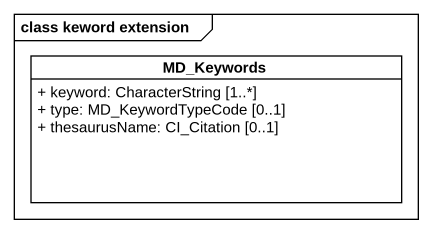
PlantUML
@startuml
mainframe class keword extension
hide circle
hide empty members
skinparam classAttributeIconSize 0
class MD_Keywords #FFFFFF {
  + keyword: CharacterString [1..*]
  + type: MD_KeywordTypeCode [0..1]
  + thesaurusName: CI_Citation [0..1]
}
@enduml
